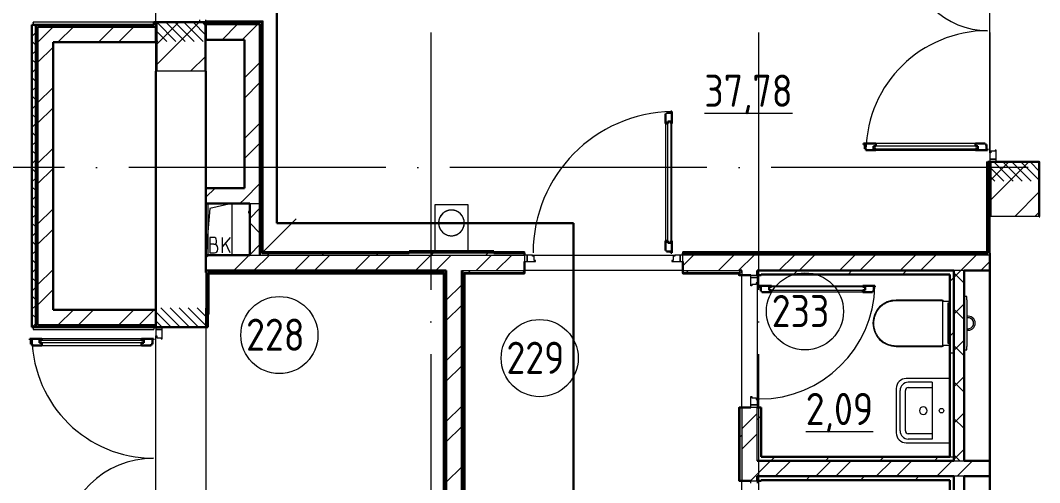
# Model space of a CAD drawing. Header units: millimetres. Extents: x -325553 to 627452, y -28539 to 738858.
# Drawn here: x 130722 to 138654, y 458130 to 461724 of the extents above; entities that cross this region are included whole.
import ezdxf

# ---------------------------------------------------------------- set-up
doc = ezdxf.new("R2010")
doc.units = ezdxf.units.MM
doc.linetypes.add('ADSK_Линия сетки', pattern=[25, 20, -2.5, 0, -2.5])
doc.linetypes.add('ADSK_Штриховая_ш2 п1_5', pattern=[4.5, 3, -1.5])
for name, color, linetype, lineweight in [('RC-Линии_связи-Адресные', 5, 'Continuous', 30), ('Двери', 252, 'Continuous', 9), ('Марки помещений', 252, 'Continuous', 20), ('Обобщенные модели', 252, 'Continuous', 18), ('Оборудование', 8, 'Continuous', 18), ('Ограждение', 252, 'Continuous', 9), ('Оси', 252, 'Continuous', 9), ('Перекрытие', 252, 'Continuous', 18), ('Сантехника', 252, 'Continuous', 9), ('Стены внутренние', 7, 'Continuous', 18), ('Стены наружные', 7, 'Continuous', 18), ('Стены штриховка', 7, 'Continuous', 9)]:
    doc.layers.add(name, color=color, linetype=linetype, lineweight=lineweight)
doc.layers.add('Двери открывание', color=7, linetype='Continuous', lineweight=9, true_color=0xc0c0c0)
doc.styles.add('GOST Common_2', font='', dxfattribs={"width": 0.9, "height": 250})
doc.styles.get('GOST Common_2').set_extended_font_data('GOST type B')
pattern_1 = [(0, (134012, 1600.5), (0, 600), []), (90, (134012, 1600.5), (-600, 4e-14), [])]

# ---------------------------------------------------------------- blocks, each defined once
blk = doc.blocks.new('2 этаж')
at = {"layer": 'Двери', "lineweight": 18, "true_color": 0x636466}
h = blk.add_hatch(dxfattribs=at)
h.set_pattern_fill('FP_2', color=251, angle=-90, style=0, pattern_type=2)
h.set_pattern_definition([(315, (131231.006, 24915.747), (35.3553, 35.3553), [])])
h.paths.add_polyline_path([(131036, 23640.7), (131426, 23640.7), (131426, 23790.7), (131036, 23790.7)])
h.paths.add_polyline_path([(131036, 25790.7), (131426, 25790.7), (131426, 25940.7), (131036, 25940.7)])
h = blk.add_hatch(dxfattribs=at)
h.set_pattern_fill('FP_2', color=251, angle=90, style=0, pattern_type=2)
h.set_pattern_definition([(135, (137721.006, 23430.747), (-35.3553, -35.3553), [])])
h.paths.add_polyline_path([(137526, 22555.7), (137916, 22555.7), (137916, 22705.7), (137526, 22705.7), (137526, 22646)])
h.paths.add_polyline_path([(137526, 24405.7), (137916, 24405.7), (137916, 24555.7), (137526, 24555.7)])
h = blk.add_hatch(dxfattribs=at)
h.set_pattern_fill('FP_2', color=251, angle=90, style=0, pattern_type=2)
h.set_pattern_definition([(135, (131231.006, 20395.747), (-35.3553, -35.3553), [])])
h.paths.add_polyline_path([(131036, 19470.7), (131426, 19470.7), (131426, 19620.7), (131036, 19620.7), (131036, 19490.5)])
h.paths.add_polyline_path([(131234.3, 21420.7), (131426, 21420.7), (131426, 21570.7), (131036, 21570.7), (131036, 21420.7)])
at = {"layer": 'Ограждение', "true_color": 0x636466}
h = blk.add_hatch(dxfattribs=at)
h.set_pattern_fill('FP_14', color=251, style=0, pattern_type=2)
h.set_pattern_definition(pattern_1)
h.paths.add_polyline_path([(131846, 23790.7), (131861, 23790.7), (131871, 23800.7), (131426, 23800.7), (131426, 23790.7), (131441, 23790.7)])
h = blk.add_hatch(dxfattribs=at)
h.set_pattern_fill('FP_14', color=251, style=0, pattern_type=2)
h.set_pattern_definition(pattern_1)
h.paths.add_polyline_path([(131861, 21995.7), (131871, 22005.7), (131871, 23800.7), (131861, 23790.7), (131861, 22014.8)])
h = blk.add_hatch(dxfattribs=at)
h.set_pattern_fill('FP_14', color=251, style=0, pattern_type=2)
h.set_pattern_definition(pattern_1)
h.paths.add_polyline_path([(137511, 21995.7), (137511, 22705.7), (137501, 22705.7), (137501, 22005.7)])
h = blk.add_hatch(dxfattribs=at)
h.set_pattern_fill('FP_14', color=251, style=0, pattern_type=2)
h.set_pattern_definition(pattern_1)
h.paths.add_polyline_path([(132623.6, 21995.7), (133006, 21995.7), (133006, 22005.7), (131871, 22005.7), (131861, 21995.7), (131929, 21995.7)])
h = blk.add_hatch(dxfattribs=at)
h.set_pattern_fill('FP_14', color=251, style=0, pattern_type=2)
h.set_pattern_definition(pattern_1)
h.paths.add_polyline_path([(133906, 21995.7), (133906, 22005.7), (133666, 22005.7), (133666, 21995.7)])
h = blk.add_hatch(dxfattribs=at)
h.set_pattern_fill('FP_14', color=251, style=0, pattern_type=2)
h.set_pattern_definition(pattern_1)
h.paths.add_polyline_path([(137138.6, 21995.7), (137511, 21995.7), (137501, 22005.7), (135136, 22005.7), (135136, 21995.7), (136791.3, 21995.7)])
at = {"color": 251, "lineweight": 18, "true_color": 0x636466}
for p, q in [((131626, 22380.7), (131455.6, 22344.1)), ((131626, 22380.7), (131626, 21980.7)), ((131455.6, 22344.1), (131426, 21980.7)), ((131484.9, 22118.4), (131454.9, 22118.4)), ((131454.9, 22118.4), (131454.9, 21998.4)), ((131488.2, 22065), (131454.9, 22065)), ((131508.2, 22085), (131508.2, 22095)), ((131614.9, 22118.4), (131554.9, 22046.8)), ((131554.9, 21998.4), (131554.9, 22118.4)), ((131614.9, 21998.4), (131578.9, 22075.5)), ((131454.9, 21998.4), (131491.5, 21998.4)), ((131518.2, 22025), (131518.2, 22035))]:
    blk.add_line(p, q, dxfattribs=at)
for centre, radius, start, end in [((131484.9, 22095), 23.3, 0, 90), ((131488.2, 22085), 20, 270, 0), ((131488.2, 22035), 30, 0, 90), ((131491.5, 22025), 26.7, 270, 0)]:
    blk.add_arc(centre, radius, start, end, dxfattribs=at)
at = {"layer": 'Двери', "color": 251, "true_color": 0x636466}
for p, q in [((131376, 23810.7), (131376, 23790.7)), ((131426, 23790.7), (131426, 23810.7)), ((131376, 23790.7), (131426, 23790.7)), ((135019, 22074.7), (135019, 23020.7)), ((135019, 23020.7), (135043, 23020.7)), ((135043, 23020.7), (135043, 22074.7)), ((135002, 23002.7), (135002, 22092.7)), ((135052, 22092.7), (135052, 23002.7)), ((137414, 22847.7), (136638, 22847.7)), ((137432, 22827.7), (136620, 22827.7)), ((136620, 22827.7), (136620, 22806.7)), ((136620, 22806.7), (137432, 22806.7)), ((136638, 22797.7), (137414, 22797.7)), ((137432, 22806.7), (137432, 22827.7)), ((137526, 22774.7), (137526, 22725.7)), ((137534, 22774.7), (137526, 22774.7)), ((137568, 22788.7), (137534, 22788.7)), ((137534, 22788.7), (137534, 22774.7)), ((137576, 22797.7), (137568, 22797.7)), ((137568, 22797.7), (137568, 22788.7)), ((137576, 22725.7), (137576, 22797.7)), ((137576, 22725.7), (137526, 22725.7)), ((137526, 22725.7), (137526, 22705.7)), ((137526, 22725.7), (137576, 22725.7)), ((137526, 22705.7), (137576, 22705.7)), ((137576, 22705.7), (137576, 22725.7)), ((135043, 22074.7), (135019, 22074.7)), ((133906, 21980.7), (133906, 21930.7)), ((133926, 21980.7), (133906, 21980.7)), ((133926, 21930.7), (133926, 21980.7)), ((133967, 21980.7), (133926, 21980.7)), ((133926, 21980.7), (133926, 21930.7)), ((133967, 21972.7), (133967, 21980.7)), ((133981, 21972.7), (133967, 21972.7)), ((133981, 21938.7), (133981, 21972.7)), ((135075, 21972.7), (135061, 21972.7)), ((135061, 21972.7), (135061, 21938.7)), ((135075, 21980.7), (135075, 21972.7)), ((135116, 21980.7), (135075, 21980.7)), ((135136, 21980.7), (135116, 21980.7)), ((135116, 21980.7), (135116, 21930.7)), ((135116, 21930.7), (135116, 21980.7)), ((135136, 21930.7), (135136, 21980.7)), ((133906, 21930.7), (133926, 21930.7)), ((133926, 21930.7), (133990, 21930.7)), ((133990, 21938.7), (133981, 21938.7)), ((133990, 21930.7), (133990, 21938.7)), ((135061, 21938.7), (135052, 21938.7)), ((135052, 21938.7), (135052, 21930.7)), ((135052, 21930.7), (135116, 21930.7)), ((135116, 21930.7), (135136, 21930.7)), ((135666, 21805.7), (135666, 21825.7)), ((135666, 21825.7), (135716, 21825.7)), ((135716, 21825.7), (135716, 21805.7)), ((135716, 21805.7), (135666, 21805.7)), ((135666, 21805.7), (135716, 21805.7)), ((135666, 21741.7), (135666, 21805.7)), ((135674, 21741.7), (135666, 21741.7)), ((135674, 21750.7), (135674, 21741.7)), ((135708, 21750.7), (135674, 21750.7)), ((135708, 21764.7), (135708, 21750.7)), ((135716, 21764.7), (135708, 21764.7)), ((135716, 21805.7), (135716, 21764.7)), ((135828, 21741.7), (136538, 21741.7)), ((135810, 21732.7), (135810, 21708.7)), ((136556, 21732.7), (135810, 21732.7)), ((135810, 21708.7), (136556, 21708.7)), ((136538, 21691.7), (135828, 21691.7)), ((136556, 21708.7), (136556, 21732.7)), ((131086, 21420.7), (131036, 21420.7)), ((131036, 21420.7), (131036, 21400.7)), ((131086, 21400.7), (131086, 21420.7)), ((131036, 21400.7), (131086, 21400.7)), ((131086, 21400.7), (131036, 21400.7)), ((131036, 21400.7), (131036, 21351.7)), ((131036, 21351.7), (131044, 21351.7)), ((131044, 21351.7), (131044, 21337.7)), ((131044, 21337.7), (131078, 21337.7)), ((131078, 21337.7), (131078, 21328.7)), ((131086, 21328.7), (131086, 21400.7)), ((130130, 21319.7), (130942, 21319.7)), ((130130, 21298.7), (130130, 21319.7)), ((130942, 21298.7), (130130, 21298.7)), ((130924, 21328.7), (130148, 21328.7)), ((130148, 21278.7), (130924, 21278.7)), ((130942, 21319.7), (130942, 21298.7)), ((131078, 21328.7), (131086, 21328.7)), ((135666, 20879.7), (135674, 20879.7)), ((135666, 20815.7), (135666, 20879.7)), ((135674, 20879.7), (135674, 20870.7)), ((135674, 20870.7), (135708, 20870.7)), ((135708, 20870.7), (135708, 20856.7)), ((135666, 20815.7), (135716, 20815.7)), ((135666, 20795.7), (135666, 20815.7)), ((135716, 20815.7), (135666, 20815.7)), ((135716, 20795.7), (135666, 20795.7)), ((135708, 20856.7), (135716, 20856.7)), ((135716, 20856.7), (135716, 20815.7)), ((135716, 20815.7), (135716, 20795.7)), ((135666, 20205.7), (135666, 20225.7)), ((135666, 20225.7), (135716, 20225.7)), ((135716, 20225.7), (135716, 20205.7))]:
    blk.add_line(p, q, dxfattribs=at)
at = {"layer": 'Двери', "color": 251, "linetype": 'ADSK_Штриховая_ш2 п1_5', "true_color": 0x636466}
for p, q in [((131426, 23790.7), (131036, 23790.7)), ((131036, 23790.7), (131036, 23640.7)), ((131426, 23640.7), (131426, 23790.7)), ((137916, 22705.7), (137526, 22705.7)), ((137526, 22705.7), (137526, 22555.7)), ((131036, 21570.7), (131036, 21420.7)), ((131426, 21420.7), (131426, 21570.7)), ((131036, 21420.7), (131426, 21420.7))]:
    blk.add_line(p, q, dxfattribs=at)
at = {"layer": 'Двери', "color": 251, "lineweight": 30, "true_color": 0x636466}
for p, q in [((135044, 23087.7), (135010, 23087.7)), ((135010, 23087.7), (135010, 23078.7)), ((135052, 23096.7), (135044, 23096.7)), ((135044, 23096.7), (135044, 23087.7)), ((135052, 23002.7), (135052, 23096.7)), ((135010, 23078.7), (135002, 23078.7)), ((135002, 23078.7), (135002, 23002.7)), ((135019, 23002.7), (135019, 23020.7)), ((135019, 23020.7), (135043, 23020.7)), ((135043, 23020.7), (135043, 23002.7)), ((135002, 23002.7), (135019, 23002.7)), ((135043, 23002.7), (135052, 23002.7)), ((136638, 22847.7), (136544, 22847.7)), ((136544, 22847.7), (136544, 22839.7)), ((136638, 22847.7), (136638, 22827.7)), ((137490, 22847.7), (137414, 22847.7)), ((137414, 22847.7), (137414, 22827.7)), ((137490, 22839.7), (137490, 22847.7)), ((136544, 22839.7), (136553, 22839.7)), ((136553, 22839.7), (136553, 22805.7)), ((136553, 22805.7), (136562, 22805.7)), ((136562, 22805.7), (136562, 22797.7)), ((136562, 22797.7), (136638, 22797.7)), ((136638, 22827.7), (136620, 22827.7)), ((136620, 22827.7), (136620, 22806.7)), ((136620, 22806.7), (136638, 22806.7)), ((136638, 22806.7), (136638, 22797.7)), ((137414, 22827.7), (137432, 22827.7)), ((137414, 22806.7), (137414, 22797.7)), ((137432, 22806.7), (137414, 22806.7)), ((137414, 22797.7), (137508, 22797.7)), ((137432, 22827.7), (137432, 22806.7)), ((137499, 22839.7), (137490, 22839.7)), ((137499, 22805.7), (137499, 22839.7)), ((137508, 22805.7), (137499, 22805.7)), ((137508, 22797.7), (137508, 22805.7)), ((135002, 22092.7), (135002, 22016.7)), ((135002, 22092.7), (135019, 22092.7)), ((135019, 22092.7), (135019, 22074.7)), ((135019, 22074.7), (135043, 22074.7)), ((135043, 22092.7), (135052, 22092.7)), ((135043, 22074.7), (135043, 22092.7)), ((135052, 21998.7), (135052, 22092.7)), ((135002, 22016.7), (135010, 22016.7)), ((135010, 22016.7), (135010, 22007.7)), ((135010, 22007.7), (135044, 22007.7)), ((135044, 22007.7), (135044, 21998.7)), ((135044, 21998.7), (135052, 21998.7)), ((135734, 21741.7), (135828, 21741.7)), ((135734, 21733.7), (135734, 21741.7)), ((135828, 21732.7), (135828, 21741.7)), ((136538, 21741.7), (136632, 21741.7)), ((136538, 21732.7), (136538, 21741.7)), ((136632, 21741.7), (136632, 21733.7)), ((135743, 21733.7), (135734, 21733.7)), ((135743, 21699.7), (135743, 21733.7)), ((135752, 21699.7), (135743, 21699.7)), ((135752, 21691.7), (135752, 21699.7)), ((135828, 21691.7), (135752, 21691.7)), ((135810, 21732.7), (135828, 21732.7)), ((135810, 21708.7), (135810, 21732.7)), ((135828, 21708.7), (135810, 21708.7)), ((135828, 21691.7), (135828, 21708.7)), ((136556, 21732.7), (136538, 21732.7)), ((136538, 21708.7), (136556, 21708.7)), ((136538, 21691.7), (136538, 21708.7)), ((136614, 21691.7), (136538, 21691.7)), ((136556, 21708.7), (136556, 21732.7)), ((136614, 21699.7), (136614, 21691.7)), ((136623, 21699.7), (136614, 21699.7)), ((136623, 21733.7), (136623, 21699.7)), ((136632, 21733.7), (136623, 21733.7)), ((130148, 21328.7), (130054, 21328.7)), ((130054, 21328.7), (130054, 21320.7)), ((130054, 21320.7), (130063, 21320.7)), ((130063, 21320.7), (130063, 21286.7)), ((130063, 21286.7), (130072, 21286.7)), ((130072, 21286.7), (130072, 21278.7)), ((130072, 21278.7), (130148, 21278.7)), ((130130, 21319.7), (130148, 21319.7)), ((130130, 21298.7), (130130, 21319.7)), ((130148, 21298.7), (130130, 21298.7)), ((130148, 21319.7), (130148, 21328.7)), ((130148, 21278.7), (130148, 21298.7)), ((131018, 21328.7), (130924, 21328.7)), ((130924, 21319.7), (130924, 21328.7)), ((130942, 21319.7), (130924, 21319.7)), ((130924, 21298.7), (130942, 21298.7)), ((130924, 21278.7), (130924, 21298.7)), ((130924, 21278.7), (131000, 21278.7)), ((130942, 21298.7), (130942, 21319.7)), ((131000, 21278.7), (131000, 21286.7)), ((131000, 21286.7), (131009, 21286.7)), ((131009, 21286.7), (131009, 21320.7)), ((131009, 21320.7), (131018, 21320.7)), ((131018, 21320.7), (131018, 21328.7))]:
    blk.add_line(p, q, dxfattribs=at)
at = {"layer": 'Двери открывание', "color": 251, "true_color": 0x636466}
for centre, radius, start, end in [((137508, 24331.7), 606, 181.70211, 270), ((137508, 22779.7), 946, 90, 178.90974), ((135070, 21998.7), 1098, 90.93932, 180), ((135734, 21759.7), 898, 270, 358.85146), ((131018, 21346.7), 946, 181.09026, 270), ((131018, 19694.7), 706, 90, 178.53904)]:
    blk.add_arc(centre, radius, start, end, dxfattribs=at)
at = {"layer": 'Марки помещений', "color": 251, "true_color": 0x636466}
for centre in [(136087.4, 21542.7), (131997, 21358.5), (134022.9, 21179.4)]:
    blk.add_circle(centre, 300, dxfattribs=at)
at = {"layer": 'Обобщенные модели', "color": 251, "true_color": 0x636466}
for p, q in [((137216, 21020.8), (136876, 21020.8)), ((136798, 20942.8), (136798, 20770.6)), ((137078, 20991.3), (136890.9, 20991.3)), ((136890.9, 20950), (137078, 20950)), ((137078, 20991.3), (137078, 20550.2)), ((136827.3, 20613.7), (136827.3, 20927.8)), ((136868.6, 20613.7), (136868.6, 20927.8)), ((136798, 20770.6), (136798, 20598.7)), ((137078, 20591.5), (136890.9, 20591.5)), ((137078, 20550.2), (136890.9, 20550.2)), ((136876, 20520.7), (137216, 20520.7))]:
    blk.add_line(p, q, dxfattribs=at)
blk.add_circle((137149.7, 20770.7), 17.5, dxfattribs=at)
for centre, radius, start, end in [((136876, 20942.8), 78, 90, 180), ((136890.9, 20927.8), 63.6, 90, 180), ((136890.9, 20927.8), 22.3, 90, 180), ((137007.8, 20770.3), 30, 90, 270), ((137007.8, 20770.3), 30, 270, 90), ((136876, 20598.7), 78, 180, 270), ((136890.9, 20613.7), 63.6, 180, 270), ((136890.9, 20613.7), 22.3, 180, 270)]:
    blk.add_arc(centre, radius, start, end, dxfattribs=at)
at = {"layer": 'Оборудование', "color": 251, "true_color": 0x636466}
for p, q in [((131766, 22320.4), (131755.7, 22320.4)), ((131755.7, 22320.4), (131755.7, 22308.1)), ((131755.7, 22308.1), (131766, 22308.1)), ((131861, 21995.7), (132128.8, 22263.6))]:
    blk.add_line(p, q, dxfattribs=at)
at = {"layer": 'Ограждение', "color": 251, "true_color": 0x636466}
for p, q in [((131871, 23800.7), (131426, 23800.7)), ((131871, 23800.7), (131861, 23790.7)), ((131871, 22005.7), (131871, 23800.7)), ((130081, 23790.7), (130081, 23770.7)), ((131021, 23790.7), (130081, 23790.7)), ((137501, 22705.7), (137511, 22705.7)), ((137501, 22705.7), (137501, 22005.7)), ((131871, 22005.7), (131861, 21995.7)), ((133006, 22005.7), (131871, 22005.7)), ((133906, 22005.7), (133666, 22005.7)), ((133906, 22005.7), (133906, 21995.7)), ((135136, 21995.7), (135136, 22005.7)), ((137501, 22005.7), (135136, 22005.7)), ((137501, 22005.7), (137511, 21995.7)), ((131451, 21835.7), (131441, 21845.7)), ((131451, 21520.7), (131451, 21835.7)), ((131451, 21835.7), (133271, 21835.7)), ((133271, 21835.7), (133281, 21845.7)), ((133271, 21835.7), (133271, 18290.7)), ((133441.5, 21835.7), (133436.5, 21840.7)), ((133441.5, 19080.7), (133441.5, 21835.7)), ((133441.5, 21835.7), (133906, 21835.7)), ((133906, 21840.7), (133906, 21835.7)), ((135136, 21835.7), (135136, 21840.7)), ((135136, 21835.7), (135571, 21835.7)), ((135571, 21835.7), (135576, 21840.7)), ((135571, 21835.7), (135571, 21820.7)), ((135581, 21820.7), (135571, 21820.7)), ((135581, 21820.7), (135581, 21825.7)), ((131451, 21520.7), (131441, 21520.7)), ((130081, 21420.7), (130081, 21400.7)), ((131021, 21420.7), (131021, 21405.7)), ((130081, 21400.7), (131021, 21400.7)), ((131021, 21400.7), (131021, 21405.7)), ((135571, 20795.7), (135576, 20795.7)), ((135571, 20795.7), (135571, 20225.7)), ((135576, 20225.7), (135571, 20225.7))]:
    blk.add_line(p, q, dxfattribs=at)
for points in [[(130086, 23785.7), (130085.6, 23786.2), (130084.9, 23786.8), (130084.1, 23787.7), (130083.6, 23788.2), (130083.2, 23788.5), (130082.9, 23788.9), (130082.5, 23789.2), (130082.2, 23789.5), (130082, 23789.8), (130081.7, 23790.1), (130081.4, 23790.4), (130081.1, 23790.7), (130081, 23790.7), (130081, 23790.7)], [(130086, 21405.7), (130085.6, 21405.3), (130084.9, 21404.7), (130084.1, 21403.8), (130083.6, 21403.3), (130083.2, 21403), (130082.9, 21402.6), (130082.5, 21402.3), (130082.2, 21402), (130082, 21401.7), (130081.7, 21401.4), (130081.4, 21401.1), (130081.1, 21400.8), (130081, 21400.7), (130081, 21400.7)]]:
    blk.add_open_spline(points, degree=3, knots=[0, 0, 0, 0, 0.166667, 0.25, 0.333333, 0.375, 0.416667, 0.5, 0.541667, 0.583333, 0.666667, 0.75, 0.833333, 1, 1, 1, 1], dxfattribs=at)
at = {"layer": 'Оси', "color": 251, "linetype": 'ADSK_Линия сетки', "ltscale": 100, "true_color": 0x636466}
for p, q in [((131426, 33711.4), (131426, -32265.4)), ((133176, 33711.4), (133176, -32265.4)), ((135726, 33711.4), (135726, -32265.4)), ((137526, 33711.4), (137526, -32265.4)), ((165326, 22660.7), (93565.9, 22660.7))]:
    blk.add_line(p, q, dxfattribs=at)
at = {"layer": 'Перекрытие', "color": 251, "ltscale": 100, "true_color": 0x636466}
blk.add_line((131626, 22380.7), (131626, 21980.7), dxfattribs=at)
at = {"layer": 'Сантехника', "color": 251, "true_color": 0x636466}
for p, q in [((133466, 22370.7), (133206, 22370.7)), ((133206, 22370.7), (133206, 22010.7)), ((133466, 22010.7), (133466, 22370.7)), ((137156, 21630.7), (136796, 21630.7)), ((137156, 21625.7), (136796, 21625.7)), ((137161, 21280.7), (137161, 21620.7)), ((137216, 21620.7), (137166, 21620.7)), ((137201, 21292.5), (137201, 21609)), ((137201, 21609), (137216, 21609)), ((136796, 21275.7), (137156, 21275.7)), ((136796, 21270.7), (137156, 21270.7)), ((137166, 21280.7), (137216, 21280.7)), ((137216, 21292.5), (137201, 21292.5))]:
    blk.add_line(p, q, dxfattribs=at)
at = {"layer": 'Сантехника', "color": 251, "lineweight": 9, "true_color": 0x636466}
for p, q in [((137346, 21657.5), (137326, 21657.5)), ((137346, 21632.5), (137346, 21657.5)), ((137346, 21632.5), (137346, 21269)), ((137346, 21244), (137346, 21269)), ((137326, 21244), (137346, 21244))]:
    blk.add_line(p, q, dxfattribs=at)
at = {"layer": 'Сантехника', "color": 251, "true_color": 0x636466, "flags": 128}
for points in [[(133336, 22330.7), (133332, 22330.7), (133328, 22330.4), (133324, 22330), (133320.1, 22329.5), (133316.1, 22328.8), (133312.2, 22327.9), (133308.4, 22326.9), (133304.5, 22325.7), (133300.8, 22324.3), (133297.1, 22322.9), (133293.4, 22321.2), (133289.8, 22319.4), (133286.3, 22317.5), (133282.9, 22315.5), (133279.5, 22313.3), (133276.3, 22311), (133273.1, 22308.5), (133270.1, 22305.9), (133267.1, 22303.2), (133264.3, 22300.4), (133261.5, 22297.5), (133258.9, 22294.5), (133256.4, 22291.3), (133254.1, 22288.1), (133251.9, 22284.8), (133249.8, 22281.4), (133247.8, 22277.9), (133246, 22274.3), (133244.3, 22270.7), (133242.8, 22267), (133241.4, 22263.2), (133240.2, 22259.4), (133239.1, 22255.6), (133238.2, 22251.7), (133237.5, 22247.7), (133236.9, 22243.8), (133236.4, 22239.8), (133236.1, 22235.8), (133236, 22231.8), (133236, 22227.8), (133236.2, 22223.8), (133236.6, 22219.8), (133237.1, 22215.9), (133237.8, 22211.9), (133238.6, 22208), (133239.6, 22204.2), (133240.7, 22200.3), (133242, 22196.5), (133243.5, 22192.8), (133245.1, 22189.1), (133246.8, 22185.5), (133248.7, 22182), (133250.7, 22178.5), (133252.9, 22175.2), (133255.2, 22171.9), (133257.6, 22168.7), (133260.1, 22165.6), (133262.8, 22162.6), (133265.6, 22159.8), (133268.5, 22157), (133271.5, 22154.4), (133274.6, 22151.8), (133277.8, 22149.5), (133281.1, 22147.2), (133284.5, 22145.1), (133287.9, 22143.1), (133291.5, 22141.2), (133295.1, 22139.5), (133298.8, 22137.9), (133302.5, 22136.5), (133306.3, 22135.3), (133310.1, 22134.1), (133314, 22133.2), (133317.9, 22132.4), (133321.9, 22131.7), (133325.9, 22131.3), (133329.9, 22130.9), (133333.8, 22130.8), (133336, 22130.7)], [(133336, 22130.7), (133340, 22130.8), (133344, 22131.1), (133348, 22131.5), (133351.9, 22132), (133355.9, 22132.7), (133359.8, 22133.6), (133363.6, 22134.6), (133367.5, 22135.8), (133371.2, 22137.2), (133374.9, 22138.6), (133378.6, 22140.3), (133382.2, 22142), (133385.7, 22144), (133389.1, 22146), (133392.5, 22148.2), (133395.7, 22150.5), (133398.9, 22153), (133401.9, 22155.6), (133404.9, 22158.3), (133407.7, 22161.1), (133410.5, 22164), (133413.1, 22167), (133415.6, 22170.2), (133417.9, 22173.4), (133420.2, 22176.7), (133422.2, 22180.1), (133424.2, 22183.6), (133426, 22187.2), (133427.7, 22190.8), (133429.2, 22194.5), (133430.6, 22198.3), (133431.8, 22202.1), (133432.9, 22205.9), (133433.8, 22209.8), (133434.6, 22213.8), (133435.2, 22217.7), (133435.6, 22221.7), (133435.9, 22225.7), (133436, 22229.7), (133436, 22233.7), (133435.8, 22237.7), (133435.4, 22241.6), (133434.9, 22245.6), (133434.2, 22249.6), (133433.4, 22253.5), (133432.4, 22257.3), (133431.3, 22261.2), (133430, 22265), (133428.5, 22268.7), (133426.9, 22272.4), (133425.2, 22276), (133423.3, 22279.5), (133421.3, 22282.9), (133419.1, 22286.3), (133416.9, 22289.6), (133414.4, 22292.8), (133411.9, 22295.9), (133409.2, 22298.9), (133406.4, 22301.7), (133403.6, 22304.5), (133400.5, 22307.1), (133397.4, 22309.6), (133394.2, 22312), (133390.9, 22314.3), (133387.6, 22316.4), (133384.1, 22318.4), (133380.5, 22320.3), (133376.9, 22322), (133373.2, 22323.6), (133369.5, 22325), (133365.7, 22326.2), (133361.9, 22327.3), (133358, 22328.3), (133354.1, 22329.1), (133350.1, 22329.7), (133346.1, 22330.2), (133342.2, 22330.6), (133338.2, 22330.7), (133336, 22330.7)], [(136796, 21625.7), (136789, 21625.6), (136782, 21625.2), (136775.1, 21624.5), (136768.1, 21623.5), (136761.2, 21622.3), (136754.4, 21620.7), (136747.6, 21618.9), (136741, 21616.9), (136734.4, 21614.5), (136727.9, 21611.9), (136721.5, 21609.1), (136715.2, 21606), (136709.1, 21602.6), (136703, 21599), (136697.2, 21595.2), (136691.5, 21591.1), (136686, 21586.8), (136680.6, 21582.3), (136675.4, 21577.6), (136670.5, 21572.7), (136665.7, 21567.6), (136661.1, 21562.2), (136656.8, 21556.8), (136652.6, 21551.1), (136648.7, 21545.3), (136645.1, 21539.3), (136641.7, 21533.2), (136638.5, 21527), (136635.6, 21520.6), (136632.9, 21514.2), (136630.5, 21507.6), (136628.4, 21500.9), (136626.5, 21494.2), (136624.9, 21487.4), (136623.6, 21480.5), (136622.5, 21473.6), (136621.7, 21466.6), (136621.2, 21459.6), (136621, 21452.6), (136621.1, 21445.6), (136621.4, 21438.6), (136622, 21431.7), (136623, 21424.7), (136624.1, 21417.8), (136625.6, 21411), (136627.3, 21404.2), (136629.3, 21397.5), (136631.6, 21390.9), (136634.1, 21384.3), (136636.9, 21377.9), (136639.9, 21371.6), (136643.2, 21365.4), (136646.7, 21359.4), (136650.5, 21353.5), (136654.5, 21347.8), (136658.8, 21342.2), (136663.2, 21336.8), (136667.9, 21331.6), (136672.7, 21326.5), (136677.8, 21321.7), (136683.1, 21317.1), (136688.5, 21312.7), (136694.1, 21308.5), (136699.9, 21304.5), (136705.8, 21300.8), (136711.9, 21297.3), (136718.1, 21294.1), (136724.4, 21291.1), (136730.8, 21288.3), (136737.4, 21285.9), (136744, 21283.6), (136750.7, 21281.7), (136757.5, 21280), (136764.4, 21278.6), (136771.3, 21277.5), (136778.3, 21276.6), (136785.2, 21276.1), (136792.2, 21275.8), (136796, 21275.7)], [(137161, 21620.7), (137161, 21620.9), (137161, 21621.1), (137161, 21621.3), (137160.9, 21621.5), (137160.9, 21621.7), (137160.9, 21621.9), (137160.8, 21622.1), (137160.8, 21622.3), (137160.7, 21622.5), (137160.6, 21622.7), (137160.5, 21622.9), (137160.4, 21623.1), (137160.3, 21623.2), (137160.2, 21623.4), (137160.1, 21623.6), (137160, 21623.7), (137159.9, 21623.9), (137159.8, 21624), (137159.6, 21624.2), (137159.5, 21624.3), (137159.3, 21624.5), (137159.2, 21624.6), (137159, 21624.7), (137158.9, 21624.8), (137158.7, 21625), (137158.5, 21625.1), (137158.4, 21625.2), (137158.2, 21625.2), (137158, 21625.3), (137157.8, 21625.4), (137157.6, 21625.5), (137157.4, 21625.5), (137157.2, 21625.6), (137157.1, 21625.6), (137156.9, 21625.7), (137156.7, 21625.7), (137156.5, 21625.7), (137156.3, 21625.7), (137156.1, 21625.7), (137156, 21625.7)], [(137156, 21275.7), (137156.2, 21275.8), (137156.4, 21275.8), (137156.6, 21275.8), (137156.8, 21275.8), (137157, 21275.8), (137157.2, 21275.9), (137157.4, 21275.9), (137157.6, 21276), (137157.8, 21276.1), (137158, 21276.1), (137158.1, 21276.2), (137158.3, 21276.3), (137158.5, 21276.4), (137158.7, 21276.5), (137158.8, 21276.6), (137159, 21276.7), (137159.2, 21276.9), (137159.3, 21277), (137159.5, 21277.1), (137159.6, 21277.3), (137159.7, 21277.4), (137159.9, 21277.6), (137160, 21277.7), (137160.1, 21277.9), (137160.2, 21278), (137160.3, 21278.2), (137160.4, 21278.4), (137160.5, 21278.6), (137160.6, 21278.8), (137160.7, 21278.9), (137160.7, 21279.1), (137160.8, 21279.3), (137160.8, 21279.5), (137160.9, 21279.7), (137160.9, 21279.9), (137161, 21280.1), (137161, 21280.3), (137161, 21280.5), (137161, 21280.7), (137161, 21280.7)]]:
    blk.add_lwpolyline(points, dxfattribs=at)
at = {"layer": 'Сантехника', "color": 251, "lineweight": 9, "true_color": 0x636466, "flags": 128}
for points in [[(137357.5, 21493.4), (137357.4, 21493.4), (137357.3, 21493.4), (137357.1, 21493.4), (137356.9, 21493.4), (137356.6, 21493.4), (137356.2, 21493.4), (137355.7, 21493.4), (137355.2, 21493.4), (137354.6, 21493.4), (137353.9, 21493.4), (137353.2, 21493.4), (137352.4, 21493.4), (137351.5, 21493.4), (137350.6, 21493.4), (137349.6, 21493.4), (137348.5, 21493.4), (137347.4, 21493.4), (137346.3, 21493.4)], [(137347.1, 21408), (137348.3, 21408), (137349.3, 21408), (137350.3, 21408), (137351.3, 21408), (137352.1, 21408), (137353, 21408), (137353.7, 21408), (137354.4, 21408), (137355, 21408), (137355.6, 21408), (137356, 21408), (137356.5, 21408), (137356.8, 21408), (137357.1, 21408), (137357.3, 21408), (137357.4, 21408), (137357.5, 21408), (137357.5, 21408)]]:
    blk.add_lwpolyline(points, dxfattribs=at)
at = {"layer": 'Сантехника', "color": 251, "true_color": 0x636466}
for centre, radius, start, end in [((133336, 22230.7), 100, 90, 270), ((133336, 22230.7), 100, 270, 90), ((136796, 21450.7), 180, 90, 270), ((136796, 21450.7), 175, 90, 90.90776), ((136796, 21450.7), 175, 90, 90.90776), ((137156, 21620.7), 10, 0, 90), ((137156, 21620.7), 5, 60, 90), ((137156, 21620.7), 5, 60, 90), ((137156, 21620.7), 5, 60, 75), ((137156, 21620.7), 5, 0, 30), ((137156, 21620.7), 5, 0, 30), ((137156, 21620.7), 5, 0, 30), ((136796, 21450.7), 175, 269.09224, 270), ((136796, 21450.7), 175, 269.09224, 270), ((137156, 21280.7), 10, 270, 0), ((137156, 21280.7), 5, 270, 300), ((137156, 21280.7), 5, 270, 300), ((137156, 21280.7), 5, 285, 300), ((137156, 21280.7), 5, 330, 0), ((137156, 21280.7), 5, 330, 0), ((137156, 21280.7), 5, 330, 0)]:
    blk.add_arc(centre, radius, start, end, dxfattribs=at)
at = {"layer": 'Сантехника', "color": 251, "lineweight": 9, "true_color": 0x636466}
for radius, start, end in [(55, 0, 102.02581), (55, 257.97419, 0), (42.7, 80.50138, 92.43329), (42.7, 87.46619, 90), (42.7, 0, 75), (42.7, 285, 0), (42.7, 265.80244, 267.75826), (42.7, 270, 279.13011), (42.7, 270, 272.08277)]:
    blk.add_arc((137357.5, 21450.7), radius, start, end, dxfattribs=at)
at = {"layer": 'Стены внутренние', "color": 251, "true_color": 0x636466}
for p, q in [((131036, 23755.7), (131036, 25810.7)), ((137526, 22774.7), (137526, 24336.7)), ((131426, 23655.7), (131426, 23410.7)), ((131036, 23410.7), (131036, 23635.7)), ((131421, 23410.7), (131041, 23410.7)), ((137526, 21995.7), (137526, 22280.7)), ((137911, 22280.7), (137531, 22280.7)), ((131426, 21845.7), (131426, 19620.7)), ((131036, 19689.7), (131036, 21351.7))]:
    blk.add_line(p, q, dxfattribs=at)
at = {"layer": 'Стены внутренние', "color": 251, "lineweight": 30, "true_color": 0x636466}
for p, q in [((131036, 23410.7), (131036, 21555.7)), ((131041, 23410.7), (131036, 23410.7)), ((131426, 23410.7), (131421, 23410.7)), ((131426, 23410.7), (131426, 22500.7)), ((131426, 22380.7), (131426, 21980.7)), ((137531, 22280.7), (137526, 22280.7)), ((137916, 22280.7), (137911, 22280.7)), ((137526, 20380.7), (137526, 21860.7)), ((131426, 21420.7), (131036, 21420.7)), ((137526, 18770.7), (137526, 20260.7))]:
    blk.add_line(p, q, dxfattribs=at)
at = {"layer": 'Стены наружные', "color": 251, "lineweight": 30, "true_color": 0x636466}
for p, q in [((130071, 23770.7), (131021, 23770.7)), ((130071, 21420.7), (130071, 23770.7)), ((130101, 21420.7), (130101, 23770.7)), ((130116, 23755.7), (130116, 21435.7)), ((131036, 23755.7), (130116, 23755.7)), ((131021, 23790.7), (131021, 23770.7)), ((131021, 23790.7), (131036, 23790.7)), ((131036, 23755.7), (131036, 23790.7)), ((131036, 23755.7), (131036, 23635.7)), ((131041, 23410.7), (131041, 23790.7)), ((131421, 23790.7), (131041, 23790.7)), ((131421, 23410.7), (131421, 23790.7)), ((131426, 23655.7), (131426, 23790.7)), ((131426, 23790.7), (131861, 23790.7)), ((131426, 23775.7), (131846, 23775.7)), ((131846, 23775.7), (131846, 21980.7)), ((131861, 23790.7), (131861, 21995.7)), ((131726, 23655.7), (131426, 23655.7)), ((131726, 22500.7), (131726, 23655.7)), ((131036, 23635.7), (130236, 23635.7)), ((130236, 23635.7), (130236, 21555.7)), ((137511, 21995.7), (137511, 22705.7)), ((137511, 22705.7), (137526, 22705.7)), ((137526, 22280.7), (137526, 22705.7)), ((137531, 22705.7), (137531, 22280.7)), ((137911, 22705.7), (137531, 22705.7)), ((137911, 22705.7), (137911, 22280.7)), ((131426, 22500.7), (131726, 22500.7)), ((131426, 22380.7), (131426, 22500.7)), ((131766, 22380.7), (131426, 22380.7)), ((131766, 22380.7), (131766, 21980.7)), ((131426, 21980.7), (131766, 21980.7)), ((131426, 21980.7), (131426, 21845.7)), ((133006, 21995.7), (131861, 21995.7)), ((133006, 22010.7), (133666, 22010.7)), ((133006, 22010.7), (133006, 21995.7)), ((133666, 22010.7), (133666, 21995.7)), ((133906, 21995.7), (133666, 21995.7)), ((133906, 21995.7), (133906, 21980.7)), ((137511, 21995.7), (135136, 21995.7)), ((135136, 21995.7), (135136, 21980.7)), ((137526, 21995.7), (137526, 21860.7)), ((133906, 21930.7), (133906, 21840.7)), ((135136, 21930.7), (135136, 21840.7)), ((131426, 21860.7), (133296, 21860.7)), ((133281, 21845.7), (131441, 21845.7)), ((131441, 21420.7), (131441, 21845.7)), ((133281, 18280.7), (133281, 21845.7)), ((133296, 18265.7), (133296, 21860.7)), ((133296, 21860.7), (133296, 18265.7)), ((133416, 19080.7), (133416, 21860.7)), ((133431, 21845.7), (133431.5, 21845.7)), ((133431, 21845.7), (133431, 19080.7)), ((133431.5, 19095.7), (133431.5, 21845.7)), ((133436.5, 21840.7), (133906, 21840.7)), ((133436.5, 21840.7), (133436.5, 19095.7)), ((135136, 21840.7), (135576, 21840.7)), ((135576, 21845.7), (135581, 21845.7)), ((135576, 21840.7), (135576, 21825.7)), ((135576, 21825.7), (135666, 21825.7)), ((135596, 21860.7), (135581, 21860.7)), ((137246, 21860.7), (135716, 21860.7)), ((135716, 21860.7), (135716, 21830.7)), ((135746, 21825.7), (135716, 21825.7)), ((137216, 21830.7), (135746, 21830.7)), ((135746, 21825.7), (135746, 21830.7)), ((137216, 20410.7), (137216, 21830.7)), ((137246, 21860.7), (137246, 20380.7)), ((137526, 21860.7), (137326, 21860.7)), ((137326, 21860.7), (137326, 20380.7)), ((131036, 21555.7), (130236, 21555.7)), ((131036, 21555.7), (131036, 21420.7)), ((131036, 21420.7), (130071, 21420.7)), ((131036, 21435.7), (130116, 21435.7)), ((131441, 21420.7), (131426, 21420.7)), ((135576, 20795.7), (135666, 20795.7)), ((135576, 20795.7), (135576, 20225.7)), ((135746, 20795.7), (135716, 20795.7)), ((135746, 20410.7), (135746, 20795.7)), ((135746, 20410.7), (137216, 20410.7)), ((137246, 20380.7), (135716, 20380.7)), ((137526, 20380.7), (137326, 20380.7)), ((137526, 20260.7), (137526, 20380.7)), ((135716, 20230.7), (135716, 20260.7)), ((137246, 20260.7), (135716, 20260.7)), ((137216, 20230.7), (135746, 20230.7)), ((135746, 20225.7), (135746, 20230.7)), ((137216, 18800.7), (137216, 20230.7)), ((137246, 18770.7), (137246, 20260.7)), ((137526, 20260.7), (137326, 20260.7)), ((137326, 20260.7), (137326, 18770.7)), ((135576, 20225.7), (135666, 20225.7)), ((135746, 20225.7), (135716, 20225.7))]:
    blk.add_line(p, q, dxfattribs=at)
at = {"layer": 'Стены наружные', "color": 251, "linetype": 'Continuous', "lineweight": 9, "true_color": 0x636466}
for p, q in [((130101, 23754.8), (130085.1, 23770.7)), ((130116.8, 23635.7), (130236.8, 23755.7)), ((130273.9, 23635.7), (130393.9, 23755.7)), ((130287.1, 23755.7), (130302.1, 23770.7)), ((130588.2, 23635.7), (130708.2, 23755.7)), ((130711.4, 23755.7), (130726.4, 23770.7)), ((130745.4, 23635.7), (130865.4, 23755.7)), ((131041, 23617.1), (131214.7, 23790.7)), ((131041, 23459.9), (131371.8, 23790.7)), ((131551.2, 23655.7), (131671.2, 23775.7)), ((131579.9, 23775.7), (131594.9, 23790.7)), ((131708.3, 23655.7), (131828.3, 23775.7)), ((130071, 23681), (130101, 23711)), ((130101, 23613.4), (130071, 23643.4)), ((130071, 23539.6), (130101, 23569.6)), ((130101, 23569.6), (130116, 23584.6)), ((130116, 23635), (130116.8, 23635.7)), ((130116, 23477.8), (130236, 23597.8)), ((131846, 23617.6), (131861, 23632.6)), ((130101, 23472), (130071, 23502)), ((131306.2, 23410.7), (131421, 23525.6)), ((131726, 23359.1), (131846, 23479.1)), ((130071, 23398.2), (130101, 23428.2)), ((130101, 23330.5), (130071, 23360.5)), ((131726, 23202), (131846, 23322)), ((130071, 23256.8), (130101, 23286.8)), ((130116, 23163.5), (130236, 23283.5)), ((130101, 23189.1), (130071, 23219.1)), ((131846, 23193.3), (131861, 23208.3)), ((130071, 23115.3), (130101, 23145.3)), ((130101, 23145.3), (130116, 23160.3)), ((130116, 23006.4), (130236, 23126.4)), ((130101, 23047.7), (130071, 23077.7)), ((130071, 22973.9), (130101, 23003.9)), ((131726, 22887.7), (131846, 23007.7)), ((130101, 22906.3), (130071, 22936.3)), ((130071, 22832.5), (130101, 22862.5)), ((131726, 22730.5), (131846, 22850.5)), ((130101, 22764.9), (130071, 22794.9)), ((130116, 22692.1), (130236, 22812.1)), ((131846, 22769), (131861, 22784)), ((130071, 22691.1), (130101, 22721.1)), ((130101, 22721.1), (130116, 22736.1)), ((137531, 22563.6), (137673.1, 22705.7)), ((137531, 22406.5), (137830.3, 22705.7)), ((130101, 22623.4), (130071, 22653.4)), ((130116, 22534.9), (130236, 22654.9)), ((130071, 22549.7), (130101, 22579.7)), ((131726, 22416.2), (131846, 22536.2)), ((130101, 22482), (130071, 22512)), ((131426, 22430.5), (131496.2, 22500.7)), ((137511, 22494.3), (137526, 22509.3)), ((137719.6, 22280.7), (137911, 22472.2)), ((130071, 22408.2), (130101, 22438.2)), ((130101, 22340.6), (130071, 22370.6)), ((131690.5, 22380.7), (131726, 22416.2)), ((130071, 22266.8), (130101, 22296.8)), ((130101, 22296.8), (130116, 22311.8)), ((130116, 22220.6), (130236, 22340.6)), ((131766, 22264.8), (131846, 22344.8)), ((131846, 22344.8), (131861, 22359.8)), ((137876.7, 22280.7), (137911, 22315)), ((130101, 22199.2), (130071, 22229.2)), ((131846, 22151.2), (131766, 22231.2)), ((130071, 22125.4), (130101, 22155.4)), ((130116, 22063.4), (130236, 22183.4)), ((130101, 22057.8), (130071, 22087.8)), ((131766, 21981.9), (131846, 22061.9)), ((137511, 22070.1), (137526, 22085.1)), ((130071, 21984), (130101, 22014)), ((131426, 21959.1), (131447.7, 21980.7)), ((131642, 21860.7), (131762, 21980.7)), ((131799.2, 21860.7), (131919.2, 21980.7)), ((131906.3, 21980.7), (131921.3, 21995.7)), ((132113.5, 21860.7), (132233.5, 21980.7)), ((132270.6, 21860.7), (132390.6, 21980.7)), ((132330.5, 21980.7), (132345.5, 21995.7)), ((132584.9, 21860.7), (132704.9, 21980.7)), ((132742.1, 21860.7), (132862.1, 21980.7)), ((132754.8, 21980.7), (132769.8, 21995.7)), ((133056.4, 21860.7), (133176.4, 21980.7)), ((133179, 21980.7), (133194, 21995.7)), ((133194, 21995.7), (133209, 22010.7)), ((133213.6, 21860.7), (133333.6, 21980.7)), ((133527.9, 21860.7), (133647.9, 21980.7)), ((133603.3, 21980.7), (133618.3, 21995.7)), ((133618.3, 21995.7), (133633.3, 22010.7)), ((133685, 21860.7), (133805, 21980.7)), ((135136, 21897.3), (135219.4, 21980.7)), ((135300.4, 21980.7), (135315.4, 21995.7)), ((135413.7, 21860.7), (135533.7, 21980.7)), ((135570.9, 21860.7), (135690.9, 21980.7)), ((135724.6, 21980.7), (135739.6, 21995.7)), ((135885.2, 21860.7), (136005.2, 21980.7)), ((136042.3, 21860.7), (136162.3, 21980.7)), ((136148.9, 21980.7), (136163.9, 21995.7)), ((136356.6, 21860.7), (136476.6, 21980.7)), ((136513.8, 21860.7), (136633.8, 21980.7)), ((136573.2, 21980.7), (136588.2, 21995.7)), ((136828.1, 21860.7), (136948.1, 21980.7)), ((136985.3, 21860.7), (137105.3, 21980.7)), ((136997.4, 21980.7), (137012.4, 21995.7)), ((137299.6, 21860.7), (137419.6, 21980.7)), ((137421.7, 21980.7), (137436.7, 21995.7)), ((130101, 21916.3), (130071, 21946.3)), ((137456.7, 21860.7), (137526, 21930)), ((130071, 21842.6), (130101, 21872.6)), ((130101, 21872.6), (130116, 21887.6)), ((130116, 21749.1), (130236, 21869.1)), ((131771.3, 21845.7), (131786.3, 21860.7)), ((132195.5, 21845.7), (132210.5, 21860.7)), ((132619.8, 21845.7), (132634.8, 21860.7)), ((133044, 21845.7), (133059, 21860.7)), ((133431.5, 21808.9), (133436.5, 21813.9)), ((133463.3, 21840.7), (133468.3, 21845.7)), ((133468.3, 21845.7), (133483.3, 21860.7)), ((133534, 21840.7), (133539, 21845.7)), ((133604.7, 21840.7), (133609.7, 21845.7)), ((133675.4, 21840.7), (133680.4, 21845.7)), ((133746.2, 21840.7), (133751.2, 21845.7)), ((133816.9, 21840.7), (133821.9, 21845.7)), ((133887.6, 21840.7), (133892.6, 21845.7)), ((133892.6, 21845.7), (133906, 21859.2)), ((135160.4, 21840.7), (135165.4, 21845.7)), ((135165.4, 21845.7), (135180.4, 21860.7)), ((135231.1, 21840.7), (135236.1, 21845.7)), ((135301.8, 21840.7), (135306.8, 21845.7)), ((135372.5, 21840.7), (135377.5, 21845.7)), ((135443.2, 21840.7), (135448.2, 21845.7)), ((135513.9, 21840.7), (135518.9, 21845.7)), ((135576, 21832.1), (135581, 21837.1)), ((135581, 21837.1), (135596, 21852.1)), ((135998.9, 21830.7), (136028.9, 21860.7)), ((136423.2, 21830.7), (136453.2, 21860.7)), ((136847.4, 21830.7), (136877.4, 21860.7)), ((137246, 21805.1), (137301.7, 21860.7)), ((137326, 21762.4), (137246, 21842.4)), ((130101, 21774.9), (130071, 21804.9)), ((133296, 21628.9), (133416, 21748.9)), ((133416, 21793.4), (133431, 21808.4)), ((133431.5, 21738.2), (133436.5, 21743.2)), ((137216, 21775.1), (137246, 21805.1)), ((130071, 21701.1), (130101, 21731.1)), ((130101, 21633.5), (130071, 21663.5)), ((130116, 21592), (130236, 21712)), ((133281, 21658.4), (133296, 21673.4)), ((133431.5, 21667.5), (133436.5, 21672.5)), ((130071, 21559.7), (130101, 21589.7)), ((133296, 21471.7), (133416, 21591.7)), ((133431.5, 21596.8), (133436.5, 21601.8)), ((137246, 21522.2), (137326, 21602.2)), ((130101, 21492.1), (130071, 21522.1)), ((130274.1, 21435.7), (130394.1, 21555.7)), ((130431.2, 21435.7), (130551.2, 21555.7)), ((130745.5, 21435.7), (130865.5, 21555.7)), ((130902.7, 21435.7), (131022.7, 21555.7)), ((131426, 21500.5), (131441, 21515.5)), ((133431.5, 21526.1), (133436.5, 21531.1)), ((137326, 21479.6), (137246, 21559.6)), ((130073.5, 21420.7), (130101, 21448.3)), ((130101, 21448.3), (130116, 21463.3)), ((130497.7, 21420.7), (130512.7, 21435.7)), ((130922, 21420.7), (130937, 21435.7)), ((133431.5, 21455.4), (133436.5, 21460.4)), ((133416, 21369.2), (133431, 21384.2)), ((133431.5, 21384.7), (133436.5, 21389.7)), ((137216, 21350.8), (137246, 21380.8)), ((133296, 21157.4), (133416, 21277.4)), ((133431.5, 21314), (133436.5, 21319)), ((137246, 21239.4), (137326, 21319.4)), ((137326, 21196.7), (137246, 21276.7)), ((133281, 21234.2), (133296, 21249.2)), ((133431.5, 21243.3), (133436.5, 21248.3)), ((133296, 21000.3), (133416, 21120.3)), ((133431.5, 21172.5), (133436.5, 21177.5)), ((133431.5, 21101.8), (133436.5, 21106.8)), ((133431.5, 21031.1), (133436.5, 21036.1)), ((137246, 20956.5), (137326, 21036.5)), ((133416, 20944.9), (133431, 20959.9)), ((133431.5, 20960.4), (133436.5, 20965.4)), ((137326, 20913.9), (137246, 20993.9)), ((133431.5, 20889.7), (133436.5, 20894.7)), ((133281, 20809.9), (133296, 20824.9)), ((133296, 20686), (133416, 20806)), ((133431.5, 20819), (133436.5, 20824)), ((133431.5, 20748.3), (133436.5, 20753.3)), ((135576, 20771.5), (135581, 20776.5)), ((135576, 20700.7), (135581, 20705.7)), ((135596, 20628.6), (135716, 20748.6)), ((135716, 20699.3), (135746, 20729.3)), ((137246, 20673.7), (137326, 20753.7)), ((137326, 20631), (137246, 20711)), ((133296, 20528.8), (133416, 20648.8)), ((133431.5, 20677.6), (133436.5, 20682.6)), ((135576, 20630), (135581, 20635)), ((133431.5, 20606.9), (133436.5, 20611.9)), ((135576, 20559.3), (135581, 20564.3)), ((135581, 20564.3), (135596, 20579.3)), ((135596, 20471.5), (135716, 20591.5)), ((133416, 20520.6), (133431, 20535.6)), ((133431.5, 20536.1), (133436.5, 20541.1)), ((133431.5, 20465.4), (133436.5, 20470.4)), ((135576, 20488.6), (135581, 20493.6)), ((137246, 20390.8), (137326, 20470.8)), ((133281, 20385.6), (133296, 20400.6)), ((133431.5, 20394.7), (133436.5, 20399.7)), ((135576, 20417.9), (135581, 20422.9)), ((135821.7, 20380.7), (135851.7, 20410.7)), ((136246, 20380.7), (136276, 20410.7)), ((136670.2, 20380.7), (136700.2, 20410.7)), ((137094.5, 20380.7), (137124.5, 20410.7)), ((137293.4, 20380.7), (137246, 20428.2)), ((133296, 20214.5), (133416, 20334.5)), ((133431.5, 20324), (133436.5, 20329)), ((135576, 20347.2), (135581, 20352.2)), ((135716, 20277.2), (135819.6, 20380.7)), ((135856.7, 20260.7), (135976.7, 20380.7)), ((136171, 20260.7), (136291, 20380.7)), ((136328.2, 20260.7), (136448.2, 20380.7)), ((136642.5, 20260.7), (136762.5, 20380.7)), ((136799.6, 20260.7), (136919.6, 20380.7)), ((137114, 20260.7), (137234, 20380.7)), ((137271.1, 20260.7), (137391.1, 20380.7)), ((133431.5, 20253.3), (133436.5, 20258.3)), ((135576, 20276.5), (135581, 20281.5)), ((135664.6, 20225.7), (135716, 20277.2)), ((136096, 20230.7), (136126, 20260.7)), ((136520.2, 20230.7), (136550.2, 20260.7)), ((136944.5, 20230.7), (136974.5, 20260.7))]:
    blk.add_line(p, q, dxfattribs=at)
at = {"layer": 'Стены наружные', "color": 251, "true_color": 0x636466}
for p, q in [((131441, 22380.7), (131441, 21980.7)), ((133967, 21980.7), (135075, 21980.7)), ((135136, 21860.7), (133906, 21860.7)), ((135596, 20795.7), (135596, 21825.7)), ((135716, 21764.7), (135716, 20856.7)), ((135596, 19195.7), (135596, 20225.7))]:
    blk.add_line(p, q, dxfattribs=at)
at = {"layer": 'Стены штриховка', "color": 251, "true_color": 0x636466}
for p, q in [((131766, 22380.7), (131846, 22380.7)), ((131766, 21980.7), (133906, 21980.7)), ((133666, 21995.7), (133006, 21995.7)), ((137526, 21980.7), (135136, 21980.7)), ((133416, 21860.7), (133906, 21860.7)), ((133431.5, 21845.7), (133906, 21845.7)), ((135136, 21860.7), (135581, 21860.7)), ((135136, 21845.7), (135576, 21845.7)), ((135581, 21845.7), (135581, 21825.7)), ((135596, 21860.7), (135596, 21825.7)), ((135716, 21825.7), (135716, 21830.7)), ((137326, 21860.7), (137246, 21860.7)), ((137216, 21220.7), (137246, 21220.7)), ((135581, 20795.7), (135581, 20225.7)), ((135596, 20795.7), (135596, 20225.7)), ((135716, 20380.7), (135716, 20795.7)), ((137216, 20410.7), (137246, 20410.7)), ((137246, 20380.7), (137326, 20380.7)), ((135716, 20225.7), (135716, 20230.7)), ((137326, 20260.7), (137246, 20260.7))]:
    blk.add_line(p, q, dxfattribs=at)
at = {"layer": 'Марки помещений', "color": 251, "true_color": 0x636466, "style": 'GOST Common_2', "width": 0.9}
for s, p in [('%%U37,78', (135304.4, 23133.6)), ('233', (135828.6, 21420.5)), ('228', (131738.2, 21236.3)), ('229', (133764.2, 21057.1)), ('%%U2,09', (136093.4, 20658.7))]:
    blk.add_text(s, height=250, dxfattribs=at).set_placement(p)

msp = doc.modelspace()

# ---------------------------------------------------------------- linework, layer by layer
at = {"layer": 'RC-Линии_связи-Адресные'}
for p, q in [((132719.2, 460146.6), (132719.2, 461966.8)), ((135027, 460146.6), (132719.2, 460146.6)), ((135027, 452024.4), (135027, 460146.6))]:
    msp.add_line(p, q, dxfattribs=at)

# ---------------------------------------------------------------- block references
msp.add_blockref('2 этаж', (740.6, 437918.3))

doc.saveas('drawing.dxf')
